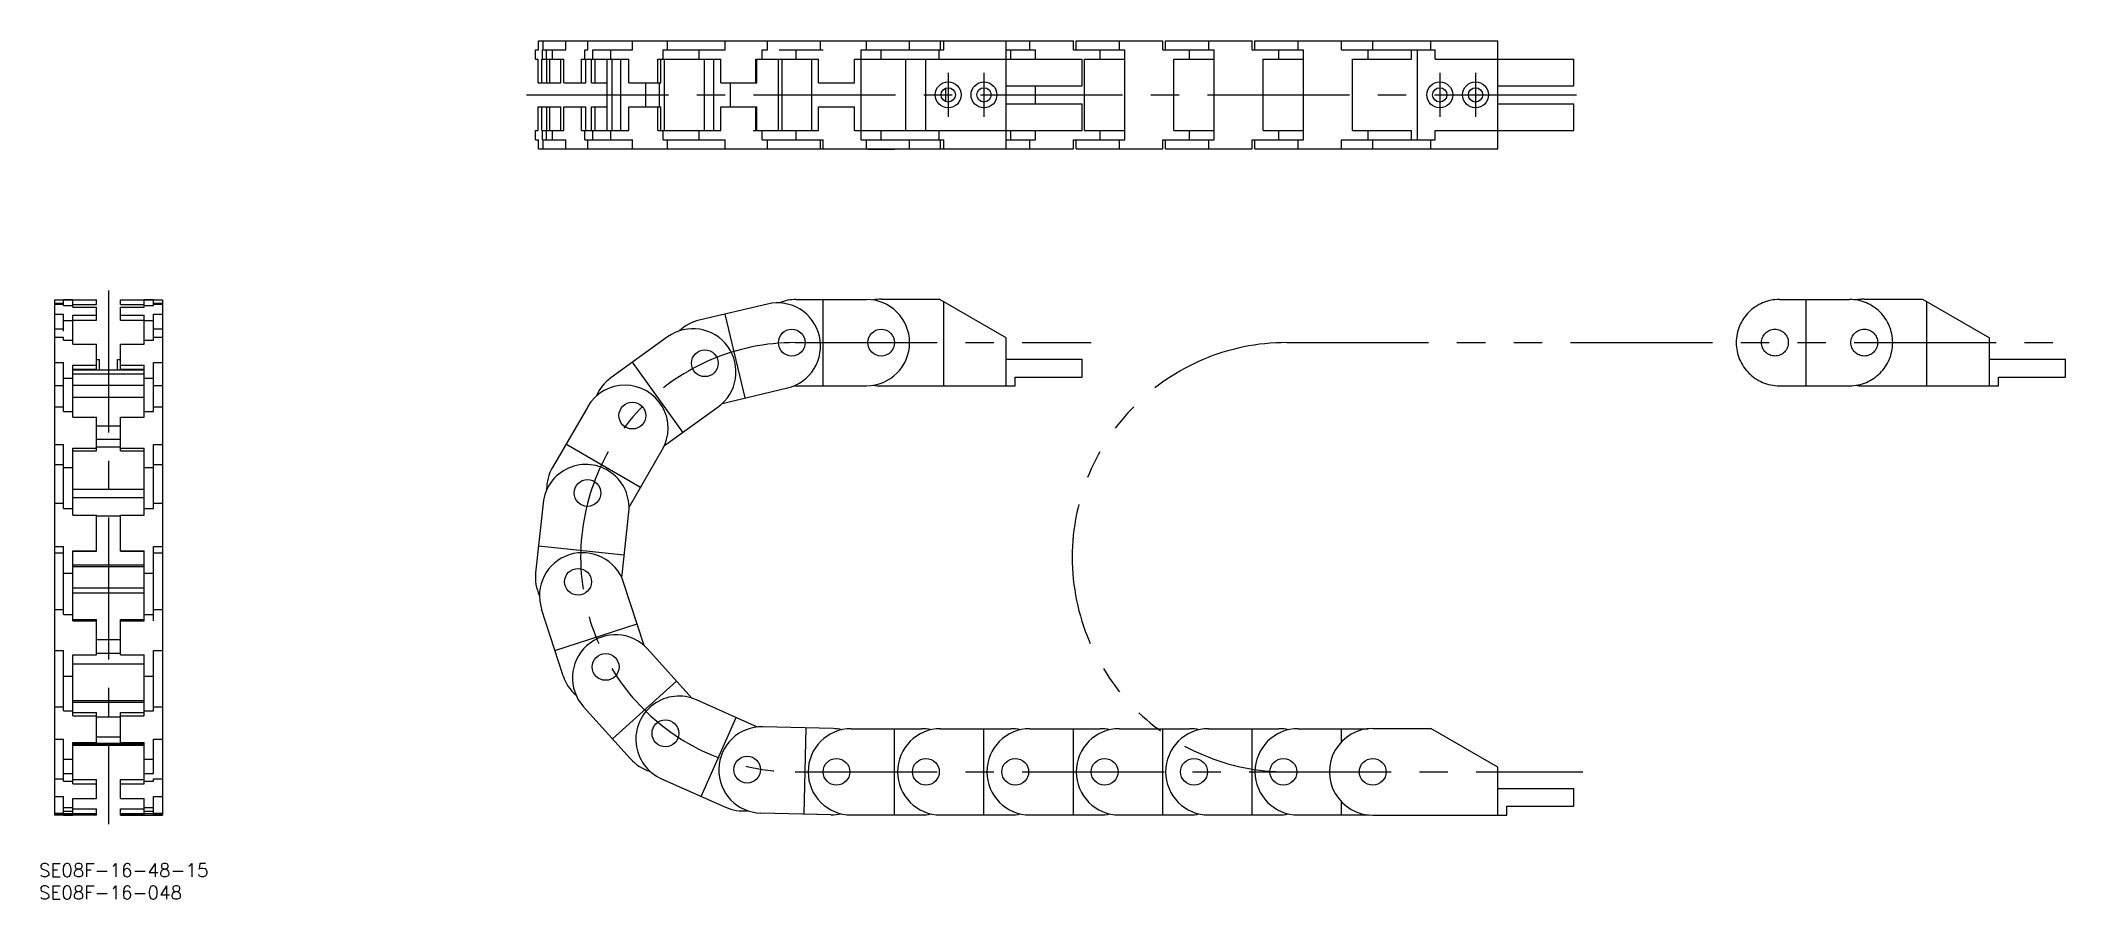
# Model space of a CAD drawing. Extents: x -27 to 428, y -19 to 173.
import ezdxf

# ---------------------------------------------------------------- set-up
doc = ezdxf.new("R2010")
doc.units = 0
doc.linetypes.add('CENTER', pattern=[50.8, 31.75, -6.35, 6.35, -6.35])
doc.linetypes.add('PHANTOM', pattern=[63.5, 31.75, -6.35, 6.35, -6.35, 6.35, -6.35])
doc.layers.get('0').update_dxf_attribs({"linetype": 'CONTINUOUS'})
doc.layers.add('CENTER', color=1, linetype='CENTER')
doc.styles.get("Standard").update_dxf_attribs({"font": 'txt.shx', "height": 3, "bigfont": 'bigfont.shx'})

msp = doc.modelspace()

# ---------------------------------------------------------------- linework, layer by layer
at = {"color": 7, "linetype": 'CONTINUOUS'}
for p, q in [((84.13, 171.16), (84.13, 173.21)), ((84.13, 173.21), (203.82, 173.21)), ((85.16, 171.16), (85.16, 173.21)), ((90.27, 171.16), (90.27, 173.21)), ((95.14, 171.16), (95.14, 173.21)), ((105.17, 171.16), (105.17, 173.21)), ((113.03, 171.16), (113.03, 173.21)), ((125.94, 171.16), (125.94, 173.21)), ((135.38, 171.16), (135.38, 173.21)), ((147.26, 171.16), (147.26, 173.21)), ((157.52, 171.16), (157.52, 173.21)), ((157.82, 173.21), (157.82, 173.22)), ((157.82, 173.22), (163.82, 173.22)), ((163.82, 173.21), (163.82, 173.22)), ((167.17, 171.16), (167.17, 173.21)), ((174.12, 171.16), (174.12, 173.21)), ((174.82, 171.16), (174.82, 173.21)), ((188.82, 149.01), (188.82, 173.21)), ((194.12, 171.16), (194.12, 173.21)), ((203.82, 171.16), (203.82, 173.21)), ((204.47, 171.16), (204.47, 173.21)), ((204.47, 173.21), (223.82, 173.21)), ((214.12, 171.16), (214.12, 173.21)), ((223.82, 171.16), (223.82, 173.21)), ((224.47, 171.16), (224.47, 173.21)), ((224.47, 173.21), (243.82, 173.21)), ((234.12, 171.16), (234.12, 173.21)), ((243.82, 171.16), (243.82, 173.21)), ((244.47, 171.16), (244.47, 173.21)), ((244.47, 173.21), (298.82, 173.21)), ((254.12, 171.16), (254.12, 173.21)), ((263.82, 171.16), (263.82, 173.21)), ((263.82, 171.16), (263.82, 173.21)), ((263.82, 171.16), (263.82, 173.21)), ((270.82, 171.16), (270.82, 173.21)), ((283.82, 171.16), (283.82, 173.21)), ((298.82, 149.01), (298.82, 173.21)), ((83.44, 169.11), (83.44, 171.16)), ((83.44, 171.16), (84.13, 171.16)), ((83.44, 169.11), (84.03, 169.11)), ((83.5, 169.11), (83.5, 171.16)), ((84.03, 163.78), (84.03, 169.11)), ((84.87, 163.78), (84.87, 169.11)), ((84.87, 169.11), (89.77, 169.11)), ((85.03, 169.11), (85.03, 171.16)), ((85.03, 171.16), (90.27, 171.16)), ((85.96, 169.11), (85.96, 171.16)), ((85.97, 163.78), (85.97, 169.11)), ((86.7, 163.78), (86.7, 169.11)), ((87.26, 169.11), (87.26, 171.16)), ((89.17, 163.78), (89.17, 169.11)), ((89.77, 163.78), (89.77, 169.11)), ((93.78, 163.78), (93.78, 169.11)), ((93.78, 169.11), (104.36, 169.11)), ((94.54, 169.11), (94.54, 171.16)), ((94.54, 171.16), (95.14, 171.16)), ((94.74, 163.78), (94.74, 169.11)), ((96, 163.78), (96, 169.11)), ((96.3, 169.11), (96.3, 171.16)), ((96.3, 171.16), (105.17, 171.16)), ((96.82, 163.78), (96.82, 169.11)), ((99.48, 153.11), (99.48, 169.11)), ((100.3, 169.11), (100.3, 171.16)), ((100.64, 153.11), (100.64, 169.11)), ((102.59, 153.11), (102.59, 169.11)), ((104.36, 163.78), (104.36, 169.11)), ((110.85, 163.78), (110.85, 169.11)), ((110.85, 169.11), (124.97, 169.11)), ((111.49, 163.78), (111.49, 169.11)), ((112.06, 169.11), (112.06, 171.16)), ((112.06, 171.16), (125.94, 171.16)), ((112.33, 153.11), (112.33, 169.11)), ((120.11, 169.11), (120.11, 171.16)), ((121.25, 153.11), (121.25, 169.11)), ((123.36, 153.11), (123.36, 169.11)), ((124.97, 163.78), (124.97, 169.11)), ((132.76, 163.78), (132.76, 169.11)), ((132.76, 169.11), (146.82, 169.11)), ((133.01, 163.78), (133.01, 169.11)), ((134.22, 169.11), (134.22, 171.16)), ((134.22, 171.16), (135.38, 171.16)), ((137.84, 153.11), (137.84, 169.11)), ((137.98, 171.16), (147.82, 171.16)), ((138.67, 153.11), (138.67, 169.11)), ((141.82, 169.11), (141.82, 171.16)), ((145.32, 153.11), (145.32, 169.11)), ((146.82, 163.78), (146.82, 169.11)), ((154.82, 163.78), (154.82, 169.11)), ((154.82, 169.11), (205.82, 169.11)), ((156.32, 151.06), (156.32, 171.16)), ((156.32, 171.16), (174.82, 171.16)), ((160.82, 169.11), (160.82, 171.16)), ((166.32, 153.11), (166.32, 169.11)), ((170.82, 153.11), (170.82, 169.11)), ((173.82, 169.11), (173.82, 171.16)), ((188.82, 171.16), (195.32, 171.16)), ((189.82, 169.11), (189.82, 171.16)), ((195.32, 169.11), (195.32, 171.16)), ((203.82, 171.16), (215.32, 171.16)), ((205.82, 163.11), (205.82, 169.11)), ((206.32, 153.11), (206.32, 169.11)), ((206.32, 169.11), (215.32, 169.11)), ((209.82, 169.11), (209.82, 171.16)), ((215.32, 151.06), (215.32, 171.16)), ((223.82, 171.16), (235.32, 171.16)), ((226.32, 153.11), (226.32, 169.11)), ((226.32, 169.11), (235.32, 169.11)), ((229.82, 169.11), (229.82, 171.16)), ((235.32, 151.06), (235.32, 171.16)), ((243.82, 171.16), (255.32, 171.16)), ((246.32, 153.11), (246.32, 169.11)), ((246.32, 169.11), (255.32, 169.11)), ((249.82, 169.11), (249.82, 171.16)), ((255.32, 151.06), (255.32, 171.16)), ((263.82, 171.16), (284.82, 171.16)), ((266.32, 153.11), (266.32, 169.11)), ((266.32, 169.11), (279.47, 169.11)), ((269.82, 169.11), (269.82, 171.16)), ((279.47, 169.11), (279.47, 171.16)), ((280.82, 151.06), (280.82, 171.16)), ((284.82, 169.11), (284.82, 171.16)), ((284.82, 169.11), (315.82, 169.11)), ((315.82, 163.11), (315.82, 169.11)), ((84.03, 163.78), (89.17, 163.78)), ((89.77, 163.78), (94.74, 163.78)), ((96, 163.78), (99.48, 163.78)), ((104.36, 163.78), (111.49, 163.78)), ((108.12, 158.45), (108.12, 163.78)), ((108.12, 158.45), (108.12, 163.78)), ((111.23, 158.45), (111.23, 163.78)), ((124.97, 163.78), (133.01, 163.78)), ((127.13, 158.45), (127.13, 163.78)), ((146.82, 163.78), (154.82, 163.78)), ((175.32, 159.59), (175.32, 162.63)), ((188.82, 163.11), (205.82, 163.11)), ((195.32, 159.11), (195.32, 163.11)), ((298.82, 163.11), (315.82, 163.11)), ((84.03, 153.11), (84.03, 158.45)), ((84.03, 158.45), (89.17, 158.45)), ((84.87, 153.11), (84.87, 158.45)), ((85.97, 153.11), (85.97, 158.45)), ((86.7, 153.11), (86.7, 158.45)), ((89.17, 153.11), (89.17, 158.45)), ((89.77, 153.11), (89.77, 158.45)), ((89.77, 158.45), (94.74, 158.45)), ((93.78, 153.11), (93.78, 158.45)), ((94.74, 153.11), (94.74, 158.45)), ((96, 153.11), (96, 158.45)), ((96, 153.11), (96, 158.45)), ((96, 158.45), (99.48, 158.45)), ((96.82, 153.11), (96.82, 158.45)), ((104.36, 153.11), (104.36, 158.45)), ((104.36, 158.45), (111.49, 158.45)), ((110.85, 153.11), (110.85, 158.45)), ((111.49, 153.11), (111.49, 158.45)), ((124.97, 153.11), (124.97, 158.45)), ((124.97, 158.45), (133.01, 158.45)), ((132.76, 153.11), (132.76, 158.45)), ((133.01, 153.11), (133.01, 158.45)), ((146.82, 153.11), (146.82, 158.45)), ((146.82, 158.45), (154.82, 158.45)), ((154.82, 153.11), (154.82, 158.45)), ((188.82, 159.11), (205.82, 159.11)), ((205.82, 153.11), (205.82, 159.11)), ((298.82, 159.11), (315.82, 159.11)), ((315.82, 153.11), (315.82, 159.11)), ((83.44, 151.06), (83.44, 153.11)), ((83.44, 153.11), (84.03, 153.11)), ((83.44, 151.06), (84.13, 151.06)), ((83.5, 151.06), (83.5, 153.11)), ((84.13, 149.01), (84.13, 151.06)), ((84.87, 153.11), (89.77, 153.11)), ((85.03, 151.06), (85.03, 153.11)), ((85.03, 151.06), (90.27, 151.06)), ((85.16, 149.01), (85.16, 151.06)), ((85.96, 151.06), (85.96, 153.11)), ((87.26, 151.06), (87.26, 153.11)), ((90.27, 149.01), (90.27, 151.06)), ((93.78, 153.11), (104.36, 153.11)), ((94.54, 151.06), (94.54, 153.11)), ((94.54, 151.06), (105.17, 151.06)), ((95.14, 149.01), (95.14, 151.06)), ((96.3, 151.06), (96.3, 153.11)), ((100.3, 151.06), (100.3, 153.11)), ((105.17, 149.01), (105.17, 151.06)), ((110.85, 153.11), (124.97, 153.11)), ((112.06, 151.06), (112.06, 153.11)), ((112.06, 151.06), (125.94, 151.06)), ((113.03, 149.01), (113.03, 151.06)), ((120.11, 151.06), (120.11, 153.11)), ((125.94, 149.01), (125.94, 151.06)), ((132.17, 153.11), (146.82, 153.11)), ((134.22, 151.06), (134.22, 153.11)), ((134.22, 151.06), (147.82, 151.06)), ((135.38, 149.01), (135.38, 151.06)), ((141.82, 151.06), (141.82, 153.11)), ((147.26, 149.01), (147.26, 151.06)), ((147.82, 149.01), (147.82, 151.06)), ((154.82, 153.11), (205.82, 153.11)), ((156.32, 151.06), (174.82, 151.06)), ((157.52, 149.01), (157.52, 151.06)), ((160.82, 151.06), (160.82, 153.11)), ((167.17, 149.01), (167.17, 151.06)), ((173.82, 151.06), (173.82, 153.11)), ((174.12, 149.01), (174.12, 151.06)), ((174.82, 149.01), (174.82, 151.06)), ((188.82, 151.06), (195.32, 151.06)), ((189.82, 151.06), (189.82, 153.11)), ((194.12, 149.01), (194.12, 151.06)), ((195.32, 151.06), (195.32, 153.11)), ((203.82, 149.01), (203.82, 151.06)), ((203.82, 151.06), (215.32, 151.06)), ((204.47, 149.01), (204.47, 151.06)), ((206.32, 153.11), (215.32, 153.11)), ((209.82, 151.06), (209.82, 153.11)), ((214.12, 149.01), (214.12, 151.06)), ((223.82, 149.01), (223.82, 151.06)), ((223.82, 151.06), (235.32, 151.06)), ((224.47, 149.01), (224.47, 151.06)), ((226.32, 153.11), (235.32, 153.11)), ((229.82, 151.06), (229.82, 153.11)), ((234.12, 149.01), (234.12, 151.06)), ((243.82, 149.01), (243.82, 151.06)), ((243.82, 151.06), (255.32, 151.06)), ((244.47, 149.01), (244.47, 151.06)), ((246.32, 153.11), (255.32, 153.11)), ((249.82, 151.06), (249.82, 153.11)), ((254.12, 149.01), (254.12, 151.06)), ((263.82, 149.01), (263.82, 151.06)), ((263.82, 149.01), (263.82, 151.06)), ((263.82, 149.01), (263.82, 151.06)), ((263.82, 151.06), (284.82, 151.06)), ((266.32, 153.11), (279.47, 153.11)), ((269.82, 151.06), (269.82, 153.11)), ((270.82, 149.01), (270.82, 151.06)), ((279.47, 151.06), (279.47, 153.11)), ((283.82, 149.01), (283.82, 151.06)), ((284.82, 151.06), (284.82, 153.11)), ((284.82, 153.11), (315.82, 153.11)), ((84.13, 149.01), (203.82, 149.01)), ((157.82, 149), (157.82, 149.01)), ((157.82, 149), (163.82, 149)), ((163.82, 149), (163.82, 149.01)), ((204.47, 149.01), (223.82, 149.01)), ((224.47, 149.01), (243.82, 149.01)), ((244.47, 149.01), (298.82, 149.01)), ((-24.2, 115.3), (-22.15, 115.3)), ((-24.2, 115.3), (-24.2, 0)), ((-24.2, 114.54), (-22.15, 114.54)), ((-24.2, 114.54), (-22.15, 114.54)), ((-24.2, 114.28), (-22.15, 114.28)), ((-24.2, 114.28), (-22.15, 114.28)), ((-22.15, 114), (-22.15, 115.35)), ((-22.15, 115.35), (-20.1, 115.35)), ((-22.15, 115.3), (-20.1, 115.3)), ((-22.15, 114), (-20.1, 114)), ((-22.15, 114), (-20.1, 114)), ((-20.1, 113.66), (-20.1, 115.35)), ((-20.1, 115.3), (-14.77, 115.3)), ((-20.1, 114.2), (-14.77, 114.2)), ((-14.77, 114.2), (-14.77, 115.3)), ((-9.43, 114.2), (-9.43, 115.3)), ((-9.43, 115.3), (-4.1, 115.3)), ((-9.43, 114.2), (-4.1, 114.2)), ((-4.1, 113.66), (-4.1, 115.35)), ((-4.1, 115.35), (-2.05, 115.35)), ((-4.1, 115.3), (-2.05, 115.3)), ((-4.1, 114), (-2.05, 114)), ((-4.1, 114), (-2.05, 114)), ((-2.05, 114), (-2.05, 115.35)), ((-2.05, 115.3), (0, 115.3)), ((-2.05, 114.54), (0, 114.54)), ((-2.05, 114.54), (0, 114.54)), ((-2.05, 114.28), (0, 114.28)), ((-2.05, 114.28), (0, 114.28)), ((0, 115.3), (0, 0)), ((135.38, 114.33), (120.11, 110.71)), ((141.82, 115.35), (157.52, 115.35)), ((147.82, 96.05), (147.82, 115.35)), ((160.82, 115.4), (173.82, 115.4)), ((188.82, 106.74), (173.82, 115.4)), ((174.82, 96), (174.82, 114.82)), ((-24.2, 112.04), (-22.15, 112.04)), ((-24.2, 112.04), (-22.15, 112.04)), ((-22.15, 108.27), (-22.15, 112.04)), ((-22.15, 110.66), (-20.1, 110.66)), ((-22.15, 110.66), (-20.1, 110.66)), ((-20.1, 113.66), (-14.77, 113.66)), ((-20.1, 113.66), (-14.77, 113.66)), ((-20.1, 105.35), (-20.1, 111.81)), ((-20.1, 111.81), (-14.77, 111.81)), ((-20.1, 111.81), (-14.77, 111.81)), ((-20.1, 110.74), (-14.77, 110.74)), ((-20.1, 110.74), (-14.77, 110.74)), ((-14.77, 110.74), (-14.77, 113.66)), ((-9.43, 110.74), (-9.43, 113.66)), ((-9.43, 113.66), (-4.1, 113.66)), ((-9.43, 113.66), (-4.1, 113.66)), ((-9.43, 111.81), (-4.1, 111.81)), ((-9.43, 111.81), (-4.1, 111.81)), ((-9.43, 110.74), (-4.1, 110.74)), ((-9.43, 110.74), (-4.1, 110.74)), ((-4.1, 105.35), (-4.1, 111.81)), ((-4.1, 110.66), (-2.05, 110.66)), ((-4.1, 110.66), (-2.05, 110.66)), ((-2.05, 106.23), (-2.05, 112.04)), ((-2.05, 112.04), (0, 112.04)), ((-2.05, 112.04), (0, 112.04)), ((130.39, 93.31), (125.94, 112.09)), ((-24.2, 108.76), (-22.15, 108.76)), ((-24.2, 108.76), (-22.15, 108.76)), ((-24.2, 106.93), (-22.15, 106.93)), ((-24.2, 106.93), (-22.15, 106.93)), ((-22.15, 106.23), (-22.15, 106.93)), ((-22.15, 106.23), (-20.1, 106.23)), ((-22.15, 106.23), (-20.1, 106.23)), ((-20.1, 105.35), (-14.77, 105.35)), ((-20.1, 105.35), (-14.77, 105.35)), ((-14.77, 99.78), (-14.77, 105.35)), ((-9.43, 99.78), (-9.43, 105.35)), ((-9.43, 105.35), (-4.1, 105.35)), ((-9.43, 105.35), (-4.1, 105.35)), ((-4.1, 106.23), (-2.05, 106.23)), ((-4.1, 106.23), (-2.05, 106.23)), ((-2.05, 108.76), (0, 108.76)), ((-2.05, 108.76), (0, 108.76)), ((-2.05, 106.93), (0, 106.93)), ((-2.05, 106.93), (0, 106.93)), ((113.03, 106.98), (100.3, 97.79)), ((188.82, 96), (188.82, 106.74)), ((-24.2, 101.25), (-22.15, 101.25)), ((-22.15, 90.28), (-22.15, 101.25)), ((-20.1, 88.99), (-20.1, 100.67)), ((-20.1, 100.67), (-14.77, 100.67)), ((-14.77, 101.95), (-14.1, 101.95)), ((-14.1, 99.6), (-14.1, 101.95)), ((-10.1, 99.6), (-10.1, 101.95)), ((-10.1, 101.95), (-9.43, 101.95)), ((-9.43, 100.67), (-4.1, 100.67)), ((-4.1, 88.99), (-4.1, 100.67)), ((-2.05, 90.28), (-2.05, 101.25)), ((-2.05, 101.25), (0, 101.25)), ((116.47, 85.65), (105.17, 101.3)), ((188.82, 102), (205.82, 102)), ((205.82, 98), (205.82, 102)), ((-24.2, 96.13), (-22.15, 96.13)), ((-22.15, 97.74), (-20.1, 97.74)), ((-20.1, 99.78), (-14.77, 99.78)), ((-20.1, 99.6), (-4.1, 99.6)), ((-20.1, 98.73), (-4.1, 98.73)), ((-20.1, 96.19), (-4.1, 96.19)), ((-9.43, 99.78), (-4.1, 99.78)), ((-4.1, 97.74), (-2.05, 97.74)), ((-2.05, 96.13), (0, 96.13)), ((141.82, 96.05), (157.52, 96.05)), ((160.82, 96), (190.82, 96)), ((190.82, 96), (190.82, 98)), ((190.82, 98), (205.82, 98)), ((-24.2, 91.32), (-22.15, 91.32)), ((-20.1, 93.5), (-4.1, 93.5)), ((-2.05, 91.32), (0, 91.32)), ((95.14, 91.37), (87.26, 77.79)), ((112.33, 82.67), (124.33, 91.33)), ((125.26, 92.1), (139.83, 95.55)), ((-22.15, 90.28), (-20.1, 90.28)), ((-20.1, 88.99), (-14.77, 88.99)), ((-14.77, 81.51), (-14.77, 88.99)), ((-14.77, 87.06), (-9.43, 87.06)), ((-9.43, 81.51), (-9.43, 88.99)), ((-9.43, 88.99), (-4.1, 88.99)), ((-4.1, 90.28), (-2.05, 90.28)), ((-24.2, 82.93), (-22.15, 82.93)), ((-22.15, 68.58), (-22.15, 82.93)), ((-20.1, 67.09), (-20.1, 82.07)), ((-20.1, 82.07), (-14.77, 82.07)), ((-14.77, 84.14), (-9.43, 84.14)), ((-14.77, 82.4), (-9.43, 82.4)), ((-9.43, 82.07), (-4.1, 82.07)), ((-4.1, 67.09), (-4.1, 82.07)), ((-2.05, 68.58), (-2.05, 82.93)), ((-2.05, 82.93), (0, 82.93)), ((106.96, 73.29), (90.27, 82.98)), ((-24.2, 78.4), (-22.15, 78.4)), ((-22.15, 77.74), (-20.1, 77.74)), ((-20.1, 81.51), (-14.77, 81.51)), ((-9.43, 81.51), (-4.1, 81.51)), ((-4.1, 77.74), (-2.05, 77.74)), ((-2.05, 78.4), (0, 78.4)), ((104.4, 68.88), (111.83, 81.68)), ((-20.1, 72.89), (-4.1, 72.89)), ((-24.2, 69.77), (-22.15, 69.77)), ((-22.15, 68.58), (-20.1, 68.58)), ((-20.1, 71.08), (-4.1, 71.08)), ((-4.1, 68.58), (-2.05, 68.58)), ((-2.05, 69.77), (0, 69.77)), ((85.16, 69.82), (83.5, 54.21)), ((-20.1, 67.09), (-14.77, 67.09)), ((-14.77, 59.02), (-14.77, 67.09)), ((-14.77, 66.92), (-9.43, 66.92)), ((-9.43, 59.02), (-9.43, 67.09)), ((-9.43, 67.09), (-4.1, 67.09)), ((102.78, 53.06), (104.35, 67.78)), ((-24.2, 60.13), (-22.15, 60.13)), ((-22.15, 44.89), (-22.15, 60.13)), ((-2.05, 43.49), (-2.05, 60.13)), ((-2.05, 60.13), (0, 60.13)), ((103.32, 58.14), (84.13, 60.18)), ((-24.2, 58.66), (-22.15, 58.66)), ((-20.1, 43.46), (-20.1, 59.13)), ((-20.1, 59.13), (-14.77, 59.13)), ((-20.1, 59.02), (-14.77, 59.02)), ((-20.1, 55.98), (-4.1, 55.98)), ((-20.1, 55.6), (-4.1, 55.6)), ((-9.43, 59.13), (-4.1, 59.13)), ((-9.43, 59.02), (-4.1, 59.02)), ((-4.1, 43.46), (-4.1, 59.13)), ((-2.05, 58.66), (0, 58.66)), ((-22.15, 54.16), (-20.1, 54.16)), ((-20.1, 50.84), (-4.1, 50.84)), ((-4.1, 54.16), (-2.05, 54.16)), ((107.75, 37.96), (103.18, 52.03)), ((-24.2, 46.03), (-22.15, 46.03)), ((-20.1, 49.73), (-4.1, 49.73)), ((-2.05, 46.03), (0, 46.03)), ((89.67, 31.14), (84.82, 46.08)), ((-22.15, 44.89), (-20.1, 44.89)), ((-20.1, 43.8), (-14.77, 43.8)), ((-20.1, 43.46), (-14.77, 43.46)), ((-14.77, 35.85), (-14.77, 43.8)), ((-9.43, 35.85), (-9.43, 43.8)), ((-9.43, 43.8), (-4.1, 43.8)), ((-9.43, 43.46), (-4.1, 43.46)), ((-4.1, 44.89), (-2.05, 44.89)), ((87.82, 36.85), (106.18, 42.81)), ((-24.2, 36.8), (-22.15, 36.8)), ((-22.15, 23.32), (-22.15, 36.8)), ((-14.77, 39.27), (-9.43, 39.27)), ((-2.05, 23.32), (-2.05, 36.8)), ((-2.05, 36.8), (0, 36.8)), ((118.44, 26.19), (108.53, 37.18)), ((-20.1, 22.21), (-20.1, 35.85)), ((-20.1, 35.85), (-14.77, 35.85)), ((-20.1, 33.83), (-4.1, 33.83)), ((-14.77, 36.24), (-9.43, 36.24)), ((-9.43, 35.85), (-4.1, 35.85)), ((-4.1, 22.21), (-4.1, 35.85)), ((-22.15, 31.1), (-20.1, 31.1)), ((-4.1, 31.1), (-2.05, 31.1)), ((100.69, 17.05), (115.03, 29.97)), ((-24.2, 24.21), (-22.15, 24.21)), ((-22.15, 23.32), (-20.1, 23.32)), ((-20.1, 25.66), (-4.1, 25.66)), ((-20.1, 25.26), (-4.1, 25.26)), ((-20.1, 22.94), (-14.77, 22.94)), ((-14.77, 16.26), (-14.77, 22.94)), ((-9.43, 16.26), (-9.43, 22.94)), ((-9.43, 22.94), (-4.1, 22.94)), ((-4.1, 23.32), (-2.05, 23.32)), ((-2.05, 24.21), (0, 24.21)), ((94.2, 24.26), (104.71, 12.6)), ((133.16, 19.72), (119.48, 25.8)), ((-20.1, 22.21), (-14.77, 22.21)), ((-14.77, 21.97), (-9.43, 21.97)), ((-9.43, 22.21), (-4.1, 22.21)), ((120.51, 4.22), (128.34, 21.86)), ((150.06, 19.37), (134.37, 19.77)), ((143.58, 0.23), (144.06, 19.52)), ((154.12, 19.35), (169.82, 19.35)), ((163.82, 0.05), (163.82, 19.35)), ((174.12, 19.35), (189.82, 19.35)), ((183.82, 0.05), (183.82, 19.35)), ((194.12, 19.35), (209.82, 19.35)), ((203.82, 0.05), (203.82, 19.35)), ((214.12, 19.35), (229.82, 19.35)), ((223.82, 0.05), (223.82, 19.35)), ((234.12, 19.35), (249.82, 19.35)), ((243.82, 0.05), (243.82, 19.35)), ((243.82, 0.05), (243.82, 19.35)), ((243.82, 19.35), (249.82, 19.35)), ((254.12, 19.35), (269.82, 19.35)), ((263.82, 16.41), (263.82, 19.35)), ((270.82, 19.4), (283.82, 19.4)), ((298.82, 10.74), (283.82, 19.4)), ((-24.2, 17), (-22.15, 17)), ((-22.15, 7.62), (-22.15, 17)), ((-20.1, 7.01), (-20.1, 16.26)), ((-20.1, 16.26), (-14.77, 16.26)), ((-20.1, 16.09), (-4.1, 16.09)), ((-20.1, 15.81), (-4.1, 15.81)), ((-20.1, 15.7), (-4.1, 15.7)), ((-14.77, 17.51), (-9.43, 17.51)), ((-9.43, 16.26), (-4.1, 16.26)), ((-4.1, 7.01), (-4.1, 16.26)), ((-2.05, 9.36), (-2.05, 17)), ((-2.05, 17), (0, 17)), ((-22.15, 12.55), (-20.1, 12.55)), ((-22.15, 9.36), (-20.1, 9.36)), ((-4.1, 12.55), (-2.05, 12.55)), ((-4.1, 9.36), (-2.05, 9.36)), ((298.82, 0), (298.82, 10.74)), ((-24.2, 8.11), (-22.15, 8.11)), ((-22.15, 7.62), (-20.1, 7.62)), ((-20.1, 8.02), (-14.77, 8.02)), ((-20.1, 7.01), (-14.77, 7.01)), ((-14.77, 3.77), (-14.77, 8.02)), ((-9.43, 3.77), (-9.43, 8.02)), ((-9.43, 8.02), (-4.1, 8.02)), ((-9.43, 7.01), (-4.1, 7.01)), ((-4.1, 7.62), (-2.05, 7.62)), ((-2.05, 7.62), (-2.05, 8.11)), ((-2.05, 8.11), (0, 8.11)), ((111.65, 8.16), (126, 1.79)), ((298.82, 6), (315.82, 6)), ((315.82, 2), (315.82, 6)), ((-24.2, 4.17), (-22.15, 4.17)), ((-24.2, 0.42), (-22.15, 0.42)), ((-24.2, 0.42), (-22.15, 0.42)), ((-24.2, 0.18), (-22.15, 0.18)), ((-24.2, 0.18), (-22.15, 0.18)), ((-14.77, 0), (-24.2, 0)), ((-22.15, 0.39), (-22.15, 4.17)), ((-22.15, 1.74), (-20.1, 1.74)), ((-22.15, 1.74), (-20.1, 1.74)), ((-22.15, 0.91), (-20.1, 0.91)), ((-22.15, 0.91), (-20.1, 0.91)), ((-22.15, 0.39), (-20.1, 0.39)), ((-22.15, 0.39), (-20.1, 0.39)), ((-22.15, 0), (-22.15, 0.18)), ((-22.15, 0.03), (-20.1, 0.03)), ((-22.15, 0.03), (-20.1, 0.03)), ((-20.1, 0.35), (-20.1, 3.77)), ((-20.1, 3.77), (-14.77, 3.77)), ((-20.1, 1.45), (-14.77, 1.45)), ((-20.1, 0.35), (-14.77, 0.35)), ((-20.1, 0), (-20.1, 0.15)), ((-20.1, 0.15), (-14.77, 0.15)), ((-14.77, 0), (-14.77, 1.45)), ((-9.43, 3.77), (-4.1, 3.77)), ((-9.43, 0), (-9.43, 1.45)), ((-9.43, 1.45), (-4.1, 1.45)), ((-9.43, 1.1), (-9.43, 1.1)), ((-9.43, 0.35), (-4.1, 0.35)), ((-9.43, 0.15), (-4.1, 0.15)), ((-9.43, 0), (0, 0)), ((-4.1, 0.35), (-4.1, 3.77)), ((-4.1, 1.74), (-2.05, 1.74)), ((-4.1, 0.91), (-2.05, 0.91)), ((-4.1, 0.39), (-2.05, 0.39)), ((-4.1, 0), (-4.1, 0.15)), ((-4.1, 0.03), (-2.05, 0.03)), ((-4.1, 0.03), (-2.05, 0.03)), ((-2.05, 0.39), (-2.05, 4.17)), ((-2.05, 4.17), (0, 4.17)), ((-2.05, 0.42), (0, 0.42)), ((-2.05, 0.03), (-2.05, 0.18)), ((-2.05, 0.03), (-2.05, 0.18)), ((-2.05, 0.18), (0, 0.18)), ((-2.05, 0), (-2.05, 0.03)), ((-2.05, 0.03), (-2.05, 0.03)), ((-2.05, 0.03), (-2.05, 0.03)), ((149.58, 0.08), (133.88, 0.47)), ((149.58, 0.08), (143.58, 0.23)), ((154.12, 0.05), (169.82, 0.05)), ((174.12, 0.05), (189.82, 0.05)), ((194.12, 0.05), (209.82, 0.05)), ((214.12, 0.05), (229.82, 0.05)), ((234.12, 0.05), (249.82, 0.05)), ((243.82, 0.05), (249.82, 0.05)), ((254.12, 0.05), (269.82, 0.05)), ((263.82, 0.05), (263.82, 2.99)), ((270.82, 0), (300.82, 0)), ((300.82, 2), (315.82, 2)), ((300.82, 0), (300.82, 2))]:
    msp.add_line(p, q, dxfattribs=at)
at = {"color": 3, "linetype": 'PHANTOM'}
for p, q in [((361.82, 115.35), (377.52, 115.35)), ((367.82, 96.05), (367.82, 115.35)), ((380.82, 115.4), (393.82, 115.4)), ((393.82, 115.4), (408.82, 106.74)), ((394.82, 96), (394.82, 114.82)), ((251.57, 105.7), (427.82, 105.7)), ((408.82, 96), (408.82, 106.74)), ((408.82, 102), (425.82, 102)), ((425.82, 98), (425.82, 102)), ((361.82, 96.05), (377.52, 96.05)), ((380.82, 96), (410.82, 96)), ((410.82, 96), (410.82, 98)), ((410.82, 98), (425.82, 98))]:
    msp.add_line(p, q, dxfattribs=at)
at = {"color": 7, "linetype": 'CONTINUOUS'}
for centre, radius in [((175.82, 161.11), 2.9), ((183.82, 161.11), 2.9), ((285.82, 161.11), 2.9), ((293.82, 161.11), 2.9), ((175.82, 161.11), 1.6), ((183.82, 161.11), 1.6), ((285.82, 161.11), 1.6), ((293.82, 161.11), 1.6), ((140.82, 105.7), 3), ((160.82, 105.7), 3), ((121.36, 101.09), 3), ((105.14, 89.38), 3), ((95.1, 72.08), 3), ((92.99, 52.2), 3), ((99.16, 33.17), 3), ((112.54, 18.31), 3), ((130.83, 10.2), 3), ((150.82, 9.7), 3), ((170.82, 9.7), 3), ((190.82, 9.7), 3), ((210.82, 9.7), 3), ((230.82, 9.7), 3), ((250.82, 9.7), 3), ((270.82, 9.7), 3)]:
    msp.add_circle(centre, radius, dxfattribs=at)
at = {"color": 3, "linetype": 'PHANTOM'}
for centre in [(360.82, 105.7), (380.82, 105.7)]:
    msp.add_circle(centre, 3, dxfattribs=at)
at = {"color": 7, "linetype": 'CONTINUOUS'}
for centre, radius, start, end in [((137.61, 104.94), 9.65, 283.3321, 103.332), ((141.82, 105.7), 9.65, 90, 113.0533), ((157.52, 105.7), 9.65, 270, 90), ((160.82, 105.7), 9.7, 89.9997, 100.6735), ((122.33, 101.32), 9.65, 103.332, 133.343), ((122.33, 101.32), 9.65, 103.332, 133.343), ((118.68, 99.16), 9.65, 305.8234, 125.8234), ((103.49, 86.53), 9.65, 329.8728, 149.8728), ((105.95, 89.97), 9.65, 125.8234, 157.017), ((141.82, 105.7), 9.65, 267.4328, 270), ((160.82, 105.7), 9.7, 259.3264, 270.0003), ((94.75, 68.8), 9.65, 353.9222, 173.9222), ((95.61, 72.95), 9.65, 149.8728, 181.0664), ((94, 49.06), 9.65, 17.9716, 197.9716), ((93.09, 53.19), 9.65, 173.9222, 205.1158), ((101.37, 30.72), 9.65, 42.021, 222.021), ((98.85, 34.12), 9.65, 197.9716, 229.1653), ((115.56, 16.98), 9.65, 66.0703, 246.0703), ((134.12, 10.12), 9.65, 88.5617, 268.5616), ((154.12, 9.7), 9.65, 90, 270), ((149.82, 9.73), 9.65, 76.7929, 88.5617), ((174.12, 9.7), 9.65, 90, 270), ((169.82, 9.7), 9.65, 77.1266, 90), ((194.12, 9.7), 9.65, 90, 270), ((189.82, 9.7), 9.65, 77.1266, 90), ((214.12, 9.7), 9.65, 90, 270), ((209.82, 9.7), 9.65, 77.1266, 90), ((234.12, 9.7), 9.65, 90, 270), ((229.82, 9.7), 9.65, 77.1266, 90), ((254.12, 9.7), 9.65, 90, 270), ((249.82, 9.7), 9.65, 77.0591, 90), ((270.82, 9.7), 9.7, 89.9997, 270.0003), ((269.82, 9.7), 9.65, 89.9038, 90), ((111.88, 19.06), 9.65, 222.0209, 253.2146), ((129.91, 10.61), 9.65, 246.0703, 276.0813), ((149.82, 9.73), 9.65, 268.5616, 282.5382), ((169.82, 9.7), 9.65, 270, 282.8734), ((189.82, 9.7), 9.65, 270, 282.8734), ((209.82, 9.7), 9.65, 270, 282.8735), ((229.82, 9.7), 9.65, 270, 282.8735), ((249.82, 9.7), 9.65, 270, 282.2786), ((269.82, 9.7), 9.65, 270, 270.0963)]:
    msp.add_arc(centre, radius, start, end, dxfattribs=at)
at = {"color": 3, "linetype": 'PHANTOM'}
for centre, radius, start, end in [((361.82, 105.7), 9.65, 90, 270), ((377.52, 105.7), 9.65, 270, 90), ((380.82, 105.7), 9.7, 89.9997, 100.6736), ((251.57, 57.7), 48, 90, 270), ((380.82, 105.7), 9.7, 259.3264, 270.0003)]:
    msp.add_arc(centre, radius, start, end, dxfattribs=at)
at = {"layer": 'CENTER', "color": 1, "linetype": 'CENTER'}
for p, q in [((175.82, 166.01), (175.82, 156.21)), ((183.82, 166.01), (183.82, 156.21)), ((285.82, 166.01), (285.82, 156.21)), ((293.82, 166.01), (293.82, 156.21)), ((81.44, 161.11), (317.82, 161.11)), ((-12.1, 117.35), (-12.1, -2)), ((141.57, 105.7), (207.82, 105.7)), ((141.57, 9.7), (317.82, 9.7))]:
    msp.add_line(p, q, dxfattribs=at)
msp.add_arc((141.57, 57.7), 48, 90, 270, dxfattribs=at)

# ---------------------------------------------------------------- texts
at = {"color": 7, "linetype": 'CONTINUOUS'}
for s, p in [('SE08F-16-48-15', (-27.65, -13.81)), ('SE08F-16-048', (-27.65, -18.81))]:
    msp.add_text(s, height=3, dxfattribs=at).set_placement(p)

doc.saveas('drawing.dxf')
